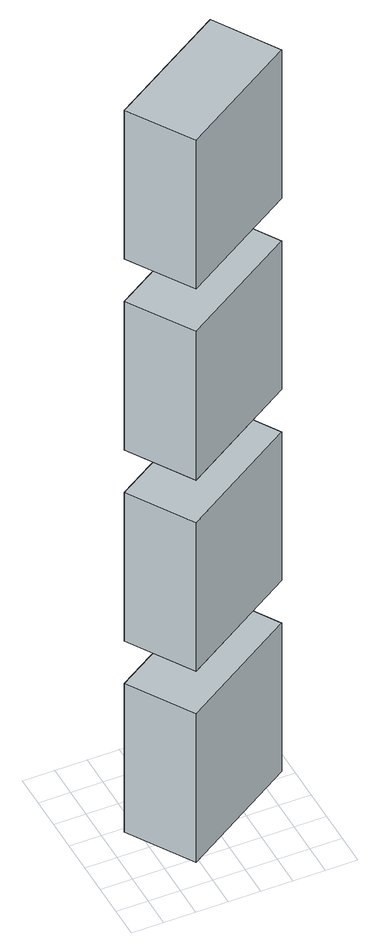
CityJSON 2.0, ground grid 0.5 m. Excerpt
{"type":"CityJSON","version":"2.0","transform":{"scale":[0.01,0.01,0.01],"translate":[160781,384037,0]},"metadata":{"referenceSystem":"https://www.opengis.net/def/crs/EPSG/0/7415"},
"CityObjects":{
"object1":{"type":"GenericCityObject","attributes":{"type":"storage"},"geometry":[{"type":"MultiSurface","lod":"2","boundaries":[[[0,1,2,3]],[[0,3,4,5]],[[3,2,6,4]],[[2,1,7,6]],[[1,0,5,7]],[[5,4,6,7]]]}]},
"object2":{"type":"GenericCityObject","attributes":{"type":"storage"},"geometry":[{"type":"MultiSurface","lod":"2","boundaries":[[[8,9,10,11]],[[8,11,12,13]],[[11,10,14,12]],[[10,9,15,14]],[[9,8,13,15]],[[13,12,14,15]]]}]},
"object3":{"type":"GenericCityObject","attributes":{"type":"storage"},"geometry":[{"type":"MultiSurface","lod":"2","boundaries":[[[16,17,18,19]],[[16,19,20,21]],[[19,18,22,20]],[[18,17,23,22]],[[17,16,21,23]],[[21,20,22,23]]]}]},
"object4":{"type":"GenericCityObject","attributes":{"type":"storage"},"geometry":[{"type":"MultiSurface","lod":"2","boundaries":[[[24,25,26,27]],[[24,27,28,29]],[[27,26,30,28]],[[26,25,31,30]],[[25,24,29,31]],[[29,28,30,31]]]}]},
"object5":{"type":"GenericCityObject","attributes":{"dateOfSale":2022,"storeyNumber":1,"useType":"office"},"geometry":[{"type":"MultiSurface","lod":"2","boundaries":[[[0,1,2,3]],[[0,3,4,5]],[[3,2,6,4]],[[2,1,7,6]],[[1,0,5,7]],[[5,4,6,7]]]}]},
"object6":{"type":"GenericCityObject","attributes":{"dateOfSale":2020,"storeyNumber":1,"useType":"office"},"geometry":[{"type":"MultiSurface","lod":"2","boundaries":[[[8,9,10,11]],[[8,11,12,13]],[[11,10,14,12]],[[10,9,15,14]],[[9,8,13,15]],[[13,12,14,15]]]}]},
"object7":{"type":"GenericCityObject","attributes":{"dateOfSale":2022,"storeyNumber":1,"useType":"residential"},"geometry":[{"type":"MultiSurface","lod":"2","boundaries":[[[16,17,18,19]],[[16,19,20,21]],[[19,18,22,20]],[[18,17,23,22]],[[17,16,21,23]],[[21,20,22,23]]]}]},
"object8":{"type":"GenericCityObject","attributes":{"dateOfSale":2019,"storeyNumber":1,"useType":"residential"},"geometry":[{"type":"MultiSurface","lod":"2","boundaries":[[[24,25,26,27]],[[24,27,28,29]],[[27,26,30,28]],[[26,25,31,30]],[[25,24,29,31]],[[29,28,30,31]]]}]},
"object9":{"type":"GenericCityObject","attributes":{"valuation":{"dateOfValuation":2023,"assessedValue":250000,"valueType":"taxValue","vID":1},"vuType":"condominiumUnit"},"geometry":[{"type":"MultiSurface","lod":"2","boundaries":[[[0,1,2,3]],[[0,3,4,5]],[[3,2,6,4]],[[2,1,7,6]],[[1,0,5,7]],[[5,4,6,7]]]}]}
},
"vertices":[
[32,143,0],[222,261,0],[284,161,0],[95,43,0],[95,43,280],[32,143,280],[284,161,280],[222,261,280],
[32,143,360],[222,261,360],[284,161,360],[95,43,360],[95,43,640],[32,143,640],[284,161,640],[222,261,640],
[32,143,720],[222,261,720],[284,161,720],[95,43,720],[95,43,1000],[32,143,1000],[284,161,1000],[222,261,1000],
[32,143,1080],[222,261,1080],[284,161,1080],[95,43,1080],[95,43,1360],[32,143,1360],[284,161,1360],[222,261,1360]
]}
